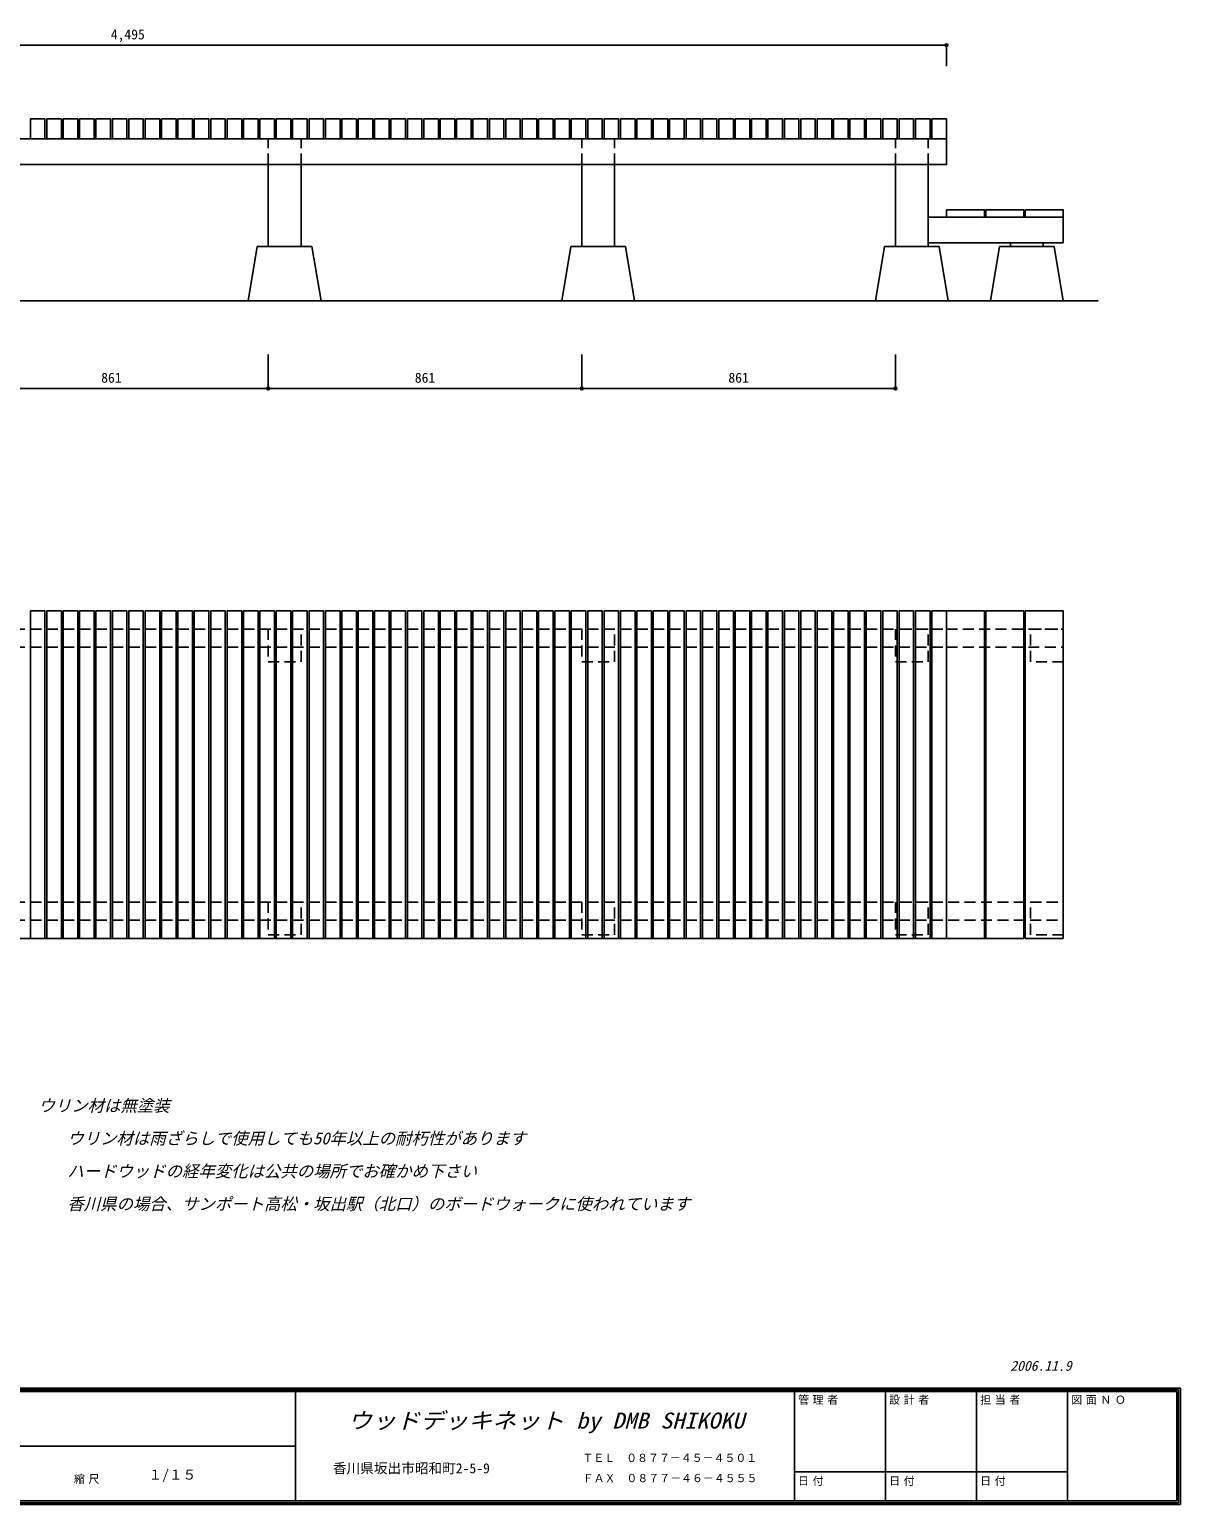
# Model space of a CAD drawing. Units: millimetres at full size, sheet at 1:15, with parts at other scales. Extents: x -2816 to 2824, y -2060 to 1992.
# Drawn here: x -337 to 2824, y -2060 to 1992 of the extents above; entities that cross this region are included whole.
import ezdxf
from ezdxf.enums import TextEntityAlignment as Align

# ---------------------------------------------------------------- set-up
doc = ezdxf.new("R2010")
doc.units = ezdxf.units.MM
doc.header["$LTSCALE"] = 15
doc.header["$PDMODE"] = 32
doc.header["$PDSIZE"] = 7.5
doc.linetypes.add('DASHED2', pattern=[3, 2, -1])
for name, color, linetype in [('0-2_束１', 4, 'Continuous'), ('0-4_根太・大引き', 4, 'Continuous'), ('0-6_床板等１', 3, 'Continuous'), ('0-7_床板等２', 2, 'Continuous'), ('0-A_境界・築造物', 7, 'Continuous'), ('0-B_補助線', 7, 'Continuous'), ('0-C_寸法（境界・築造物）', 7, 'Continuous'), ('F-A_建築見掛', 3, 'Continuous'), ('F-B_文字', 4, 'Continuous')]:
    doc.layers.add(name, color=color, linetype=linetype)
doc.styles.add('ＭＳ ゴシック', font='')
doc.styles.get('ＭＳ ゴシック').set_extended_font_data('MS Gothic')

msp = doc.modelspace()

# ---------------------------------------------------------------- linework, layer by layer
at = {"layer": '0-2_束１', "linetype": 'DASHED2'}
for p, q in [((318.87, 1621.55), (318.87, 1691.55)), ((1179.87, 1621.55), (1179.87, 1691.55)), ((2040.87, 1621.55), (2040.87, 1691.55))]:
    msp.add_line(p, q, dxfattribs=at)
at = {"layer": '0-2_束１'}
for p, q in [((318.87, 1396.55), (318.87, 1621.55)), ((408.87, 1396.55), (408.87, 1621.55)), ((1179.87, 1396.55), (1179.87, 1621.55)), ((1269.87, 1396.55), (1269.87, 1621.55)), ((2040.87, 1396.55), (2040.87, 1621.55)), ((2130.87, 1396.55), (2130.87, 1621.55)), ((288.87, 1396.55), (263.87, 1246.55)), ((288.87, 1396.55), (438.87, 1396.55)), ((463.87, 1246.55), (438.87, 1396.55)), ((1149.87, 1396.55), (1124.87, 1246.55)), ((1149.87, 1396.55), (1299.87, 1396.55)), ((1324.87, 1246.55), (1299.87, 1396.55)), ((2010.87, 1396.55), (1985.87, 1246.55)), ((2010.87, 1396.55), (2160.87, 1396.55)), ((2185.87, 1246.55), (2160.87, 1396.55)), ((2326.87, 1396.55), (2301.87, 1246.55)), ((2326.87, 1396.55), (2476.87, 1396.55)), ((2356.87, 1396.55), (2356.87, 1406.55)), ((2446.87, 1396.55), (2446.87, 1406.55)), ((2501.87, 1246.55), (2476.87, 1396.55)), ((263.87, 1246.55), (463.87, 1246.55)), ((1124.87, 1246.55), (1324.87, 1246.55)), ((1985.87, 1246.55), (2185.87, 1246.55)), ((2301.87, 1246.55), (2501.87, 1246.55))]:
    msp.add_line(p, q, dxfattribs=at)
at = {"layer": '0-2_束１', "linetype": 'DASHED2'}
for points in [[(408.87, 1621.55), (408.87, 1691.55), (318.87, 1691.55)], [(1269.87, 1621.55), (1269.87, 1691.55), (1179.87, 1691.55)], [(2130.87, 1621.55), (2130.87, 1691.55), (2040.87, 1691.55)]]:
    msp.add_lwpolyline(points, dxfattribs=at)
for points in [[(318.87, 255.21), (408.87, 255.21), (408.87, 345.21), (318.87, 345.21)], [(1179.87, 255.21), (1269.87, 255.21), (1269.87, 345.21), (1179.87, 345.21)], [(2040.87, 255.21), (2130.87, 255.21), (2130.87, 345.21), (2040.87, 345.21)], [(2501.87, 255.21), (2411.87, 255.21), (2411.87, 345.21), (2501.87, 345.21)], [(318.87, -494.79), (408.87, -494.79), (408.87, -404.79), (318.87, -404.79)], [(1179.87, -494.79), (1269.87, -494.79), (1269.87, -404.79), (1179.87, -404.79)], [(2040.87, -494.79), (2130.87, -494.79), (2130.87, -404.79), (2040.87, -404.79)], [(2501.87, -494.79), (2411.87, -494.79), (2411.87, -404.79), (2501.87, -404.79)]]:
    msp.add_lwpolyline(points, close=True, dxfattribs=at)
at = {"layer": '0-4_根太・大引き'}
for p, q in [((-2314.13, 1691.55), (2180.87, 1691.55)), ((2180.87, 1691.55), (2180.87, 1621.55)), ((-2314.13, 1621.55), (2180.87, 1621.55)), ((2501.87, 1476.55), (2130.87, 1476.55)), ((2501.87, 1406.55), (2501.87, 1476.55)), ((2298.78, 1406.55), (2130.87, 1406.55)), ((2300.6, 1406.55), (2298.78, 1406.55)), ((2306.97, 1406.55), (2300.6, 1406.55))]:
    msp.add_line(p, q, dxfattribs=at)
at = {"layer": '0-4_根太・大引き', "linetype": 'DASHED2'}
for p, q in [((2180.87, 345.21), (2501.87, 345.21)), ((-2314.13, 295.21), (2180.87, 295.21)), ((2180.87, 295.21), (2501.87, 295.21)), ((-2314.13, -404.79), (2501.87, -404.79)), ((2180.87, -404.79), (2180.87, -454.79)), ((-2314.13, -454.79), (2501.87, -454.79))]:
    msp.add_line(p, q, dxfattribs=at)
at = {"layer": '0-4_根太・大引き'}
msp.add_lwpolyline([(2501.87, 1406.55), (2309.69, 1406.55), (2306.97, 1406.55)], dxfattribs=at)
at = {"layer": '0-4_根太・大引き', "linetype": 'DASHED2'}
msp.add_lwpolyline([(-2314.13, 345.21), (2180.87, 345.21), (2180.87, 295.21)], dxfattribs=at)
at = {"layer": '0-6_床板等１'}
for points in [[(-334.13, 1691.55), (-294.13, 1691.55), (-294.13, 1746.55), (-334.13, 1746.55)], [(-289.13, 1691.55), (-249.13, 1691.55), (-249.13, 1746.55), (-289.13, 1746.55)], [(-244.13, 1691.55), (-204.13, 1691.55), (-204.13, 1746.55), (-244.13, 1746.55)], [(-199.13, 1691.55), (-159.13, 1691.55), (-159.13, 1746.55), (-199.13, 1746.55)], [(-154.13, 1691.55), (-114.13, 1691.55), (-114.13, 1746.55), (-154.13, 1746.55)], [(-109.13, 1691.55), (-69.13, 1691.55), (-69.13, 1746.55), (-109.13, 1746.55)], [(-64.13, 1691.55), (-24.13, 1691.55), (-24.13, 1746.55), (-64.13, 1746.55)], [(-19.13, 1691.55), (20.87, 1691.55), (20.87, 1746.55), (-19.13, 1746.55)], [(25.87, 1691.55), (65.87, 1691.55), (65.87, 1746.55), (25.87, 1746.55)], [(70.87, 1691.55), (110.87, 1691.55), (110.87, 1746.55), (70.87, 1746.55)], [(115.87, 1691.55), (155.87, 1691.55), (155.87, 1746.55), (115.87, 1746.55)], [(160.87, 1691.55), (200.87, 1691.55), (200.87, 1746.55), (160.87, 1746.55)], [(205.87, 1691.55), (245.87, 1691.55), (245.87, 1746.55), (205.87, 1746.55)], [(250.87, 1691.55), (290.87, 1691.55), (290.87, 1746.55), (250.87, 1746.55)], [(295.87, 1691.55), (335.87, 1691.55), (335.87, 1746.55), (295.87, 1746.55)], [(340.87, 1691.55), (380.87, 1691.55), (380.87, 1746.55), (340.87, 1746.55)], [(385.87, 1691.55), (425.87, 1691.55), (425.87, 1746.55), (385.87, 1746.55)], [(430.87, 1691.55), (470.87, 1691.55), (470.87, 1746.55), (430.87, 1746.55)], [(475.87, 1691.55), (515.87, 1691.55), (515.87, 1746.55), (475.87, 1746.55)], [(520.87, 1691.55), (560.87, 1691.55), (560.87, 1746.55), (520.87, 1746.55)], [(565.87, 1691.55), (605.87, 1691.55), (605.87, 1746.55), (565.87, 1746.55)], [(610.87, 1691.55), (650.87, 1691.55), (650.87, 1746.55), (610.87, 1746.55)], [(655.87, 1691.55), (695.87, 1691.55), (695.87, 1746.55), (655.87, 1746.55)], [(700.87, 1691.55), (740.87, 1691.55), (740.87, 1746.55), (700.87, 1746.55)], [(745.87, 1691.55), (785.87, 1691.55), (785.87, 1746.55), (745.87, 1746.55)], [(790.87, 1691.55), (830.87, 1691.55), (830.87, 1746.55), (790.87, 1746.55)], [(835.87, 1691.55), (875.87, 1691.55), (875.87, 1746.55), (835.87, 1746.55)], [(880.87, 1691.55), (920.87, 1691.55), (920.87, 1746.55), (880.87, 1746.55)], [(925.87, 1691.55), (965.87, 1691.55), (965.87, 1746.55), (925.87, 1746.55)], [(970.87, 1691.55), (1010.87, 1691.55), (1010.87, 1746.55), (970.87, 1746.55)], [(1015.87, 1691.55), (1055.87, 1691.55), (1055.87, 1746.55), (1015.87, 1746.55)], [(1060.87, 1691.55), (1100.87, 1691.55), (1100.87, 1746.55), (1060.87, 1746.55)], [(1105.87, 1691.55), (1145.87, 1691.55), (1145.87, 1746.55), (1105.87, 1746.55)], [(1150.87, 1691.55), (1190.87, 1691.55), (1190.87, 1746.55), (1150.87, 1746.55)], [(1195.87, 1691.55), (1235.87, 1691.55), (1235.87, 1746.55), (1195.87, 1746.55)], [(1240.87, 1691.55), (1280.87, 1691.55), (1280.87, 1746.55), (1240.87, 1746.55)], [(1285.87, 1691.55), (1325.87, 1691.55), (1325.87, 1746.55), (1285.87, 1746.55)], [(1330.87, 1691.55), (1370.87, 1691.55), (1370.87, 1746.55), (1330.87, 1746.55)], [(1375.87, 1691.55), (1415.87, 1691.55), (1415.87, 1746.55), (1375.87, 1746.55)], [(1420.87, 1691.55), (1460.87, 1691.55), (1460.87, 1746.55), (1420.87, 1746.55)], [(1465.87, 1691.55), (1505.87, 1691.55), (1505.87, 1746.55), (1465.87, 1746.55)], [(1510.87, 1691.55), (1550.87, 1691.55), (1550.87, 1746.55), (1510.87, 1746.55)], [(1555.87, 1691.55), (1595.87, 1691.55), (1595.87, 1746.55), (1555.87, 1746.55)], [(1600.87, 1691.55), (1640.87, 1691.55), (1640.87, 1746.55), (1600.87, 1746.55)], [(1645.87, 1691.55), (1685.87, 1691.55), (1685.87, 1746.55), (1645.87, 1746.55)], [(1690.87, 1691.55), (1730.87, 1691.55), (1730.87, 1746.55), (1690.87, 1746.55)], [(1735.87, 1691.55), (1775.87, 1691.55), (1775.87, 1746.55), (1735.87, 1746.55)], [(1780.87, 1691.55), (1820.87, 1691.55), (1820.87, 1746.55), (1780.87, 1746.55)], [(1825.87, 1691.55), (1865.87, 1691.55), (1865.87, 1746.55), (1825.87, 1746.55)], [(1870.87, 1691.55), (1910.87, 1691.55), (1910.87, 1746.55), (1870.87, 1746.55)], [(1915.87, 1691.55), (1955.87, 1691.55), (1955.87, 1746.55), (1915.87, 1746.55)], [(1960.87, 1691.55), (2000.87, 1691.55), (2000.87, 1746.55), (1960.87, 1746.55)], [(2005.87, 1691.55), (2045.87, 1691.55), (2045.87, 1746.55), (2005.87, 1746.55)], [(2050.87, 1691.55), (2090.87, 1691.55), (2090.87, 1746.55), (2050.87, 1746.55)], [(2095.87, 1691.55), (2135.87, 1691.55), (2135.87, 1746.55), (2095.87, 1746.55)], [(2140.87, 1691.55), (2180.87, 1691.55), (2180.87, 1746.55), (2140.87, 1746.55)], [(-334.13, -504.79), (-294.13, -504.79), (-294.13, 395.21), (-334.13, 395.21)], [(-289.13, -504.79), (-249.13, -504.79), (-249.13, 395.21), (-289.13, 395.21)], [(-244.13, -504.79), (-204.13, -504.79), (-204.13, 395.21), (-244.13, 395.21)], [(-199.13, -504.79), (-159.13, -504.79), (-159.13, 395.21), (-199.13, 395.21)], [(-154.13, -504.79), (-114.13, -504.79), (-114.13, 395.21), (-154.13, 395.21)], [(-109.13, -504.79), (-69.13, -504.79), (-69.13, 395.21), (-109.13, 395.21)], [(-64.13, -504.79), (-24.13, -504.79), (-24.13, 395.21), (-64.13, 395.21)], [(-19.13, -504.79), (20.87, -504.79), (20.87, 395.21), (-19.13, 395.21)], [(25.87, -504.79), (65.87, -504.79), (65.87, 395.21), (25.87, 395.21)], [(70.87, -504.79), (110.87, -504.79), (110.87, 395.21), (70.87, 395.21)], [(115.87, -504.79), (155.87, -504.79), (155.87, 395.21), (115.87, 395.21)], [(160.87, -504.79), (200.87, -504.79), (200.87, 395.21), (160.87, 395.21)], [(205.87, -504.79), (245.87, -504.79), (245.87, 395.21), (205.87, 395.21)], [(250.87, -504.79), (290.87, -504.79), (290.87, 395.21), (250.87, 395.21)], [(295.87, -504.79), (335.87, -504.79), (335.87, 395.21), (295.87, 395.21)], [(340.87, -504.79), (380.87, -504.79), (380.87, 395.21), (340.87, 395.21)], [(385.87, -504.79), (425.87, -504.79), (425.87, 395.21), (385.87, 395.21)], [(430.87, -504.79), (470.87, -504.79), (470.87, 395.21), (430.87, 395.21)], [(475.87, -504.79), (515.87, -504.79), (515.87, 395.21), (475.87, 395.21)], [(520.87, -504.79), (560.87, -504.79), (560.87, 395.21), (520.87, 395.21)], [(565.87, -504.79), (605.87, -504.79), (605.87, 395.21), (565.87, 395.21)], [(610.87, -504.79), (650.87, -504.79), (650.87, 395.21), (610.87, 395.21)], [(655.87, -504.79), (695.87, -504.79), (695.87, 395.21), (655.87, 395.21)], [(700.87, -504.79), (740.87, -504.79), (740.87, 395.21), (700.87, 395.21)], [(745.87, -504.79), (785.87, -504.79), (785.87, 395.21), (745.87, 395.21)], [(790.87, -504.79), (830.87, -504.79), (830.87, 395.21), (790.87, 395.21)], [(835.87, -504.79), (875.87, -504.79), (875.87, 395.21), (835.87, 395.21)], [(880.87, -504.79), (920.87, -504.79), (920.87, 395.21), (880.87, 395.21)], [(925.87, -504.79), (965.87, -504.79), (965.87, 395.21), (925.87, 395.21)], [(970.87, -504.79), (1010.87, -504.79), (1010.87, 395.21), (970.87, 395.21)], [(1015.87, -504.79), (1055.87, -504.79), (1055.87, 395.21), (1015.87, 395.21)], [(1060.87, -504.79), (1100.87, -504.79), (1100.87, 395.21), (1060.87, 395.21)], [(1105.87, -504.79), (1145.87, -504.79), (1145.87, 395.21), (1105.87, 395.21)], [(1150.87, -504.79), (1190.87, -504.79), (1190.87, 395.21), (1150.87, 395.21)], [(1195.87, -504.79), (1235.87, -504.79), (1235.87, 395.21), (1195.87, 395.21)], [(1240.87, -504.79), (1280.87, -504.79), (1280.87, 395.21), (1240.87, 395.21)], [(1285.87, -504.79), (1325.87, -504.79), (1325.87, 395.21), (1285.87, 395.21)], [(1330.87, -504.79), (1370.87, -504.79), (1370.87, 395.21), (1330.87, 395.21)], [(1375.87, -504.79), (1415.87, -504.79), (1415.87, 395.21), (1375.87, 395.21)], [(1420.87, -504.79), (1460.87, -504.79), (1460.87, 395.21), (1420.87, 395.21)], [(1465.87, -504.79), (1505.87, -504.79), (1505.87, 395.21), (1465.87, 395.21)], [(1510.87, -504.79), (1550.87, -504.79), (1550.87, 395.21), (1510.87, 395.21)], [(1555.87, -504.79), (1595.87, -504.79), (1595.87, 395.21), (1555.87, 395.21)], [(1600.87, -504.79), (1640.87, -504.79), (1640.87, 395.21), (1600.87, 395.21)], [(1645.87, -504.79), (1685.87, -504.79), (1685.87, 395.21), (1645.87, 395.21)], [(1690.87, -504.79), (1730.87, -504.79), (1730.87, 395.21), (1690.87, 395.21)], [(1735.87, -504.79), (1775.87, -504.79), (1775.87, 395.21), (1735.87, 395.21)], [(1780.87, -504.79), (1820.87, -504.79), (1820.87, 395.21), (1780.87, 395.21)], [(1825.87, -504.79), (1865.87, -504.79), (1865.87, 395.21), (1825.87, 395.21)], [(1870.87, -504.79), (1910.87, -504.79), (1910.87, 395.21), (1870.87, 395.21)], [(1915.87, -504.79), (1955.87, -504.79), (1955.87, 395.21), (1915.87, 395.21)], [(1960.87, -504.79), (2000.87, -504.79), (2000.87, 395.21), (1960.87, 395.21)], [(2005.87, -504.79), (2045.87, -504.79), (2045.87, 395.21), (2005.87, 395.21)], [(2050.87, -504.79), (2090.87, -504.79), (2090.87, 395.21), (2050.87, 395.21)], [(2095.87, -504.79), (2135.87, -504.79), (2135.87, 395.21), (2095.87, 395.21)], [(2140.87, -504.79), (2180.87, -504.79), (2180.87, 395.21), (2140.87, 395.21)]]:
    msp.add_lwpolyline(points, close=True, dxfattribs=at)
at = {"layer": '0-7_床板等２'}
for p, q in [((2180.87, 1496.55), (2180.87, 1476.55)), ((2180.87, 1476.55), (2285.87, 1476.55)), ((2288.87, 1496.55), (2288.87, 1476.55)), ((2288.87, 1476.55), (2393.87, 1476.55)), ((2396.87, 1496.55), (2396.87, 1476.55)), ((2396.87, 1476.55), (2501.87, 1476.55)), ((2180.87, 395.21), (2180.87, -504.79)), ((2288.87, 395.21), (2288.87, -504.79)), ((2396.87, 395.21), (2396.87, -504.79)), ((2285.87, -504.79), (2180.87, -504.79)), ((2393.87, -504.79), (2288.87, -504.79)), ((2501.87, -504.79), (2396.87, -504.79))]:
    msp.add_line(p, q, dxfattribs=at)
for points in [[(2180.87, 1496.55), (2285.87, 1496.55), (2285.87, 1476.55)], [(2288.87, 1496.55), (2393.87, 1496.55), (2393.87, 1476.55)], [(2396.87, 1496.55), (2501.87, 1496.55), (2501.87, 1476.55)], [(2285.87, -504.79), (2285.87, 395.21), (2180.87, 395.21)], [(2393.87, -504.79), (2393.87, 395.21), (2288.87, 395.21)], [(2501.87, -504.79), (2501.87, 395.21), (2396.87, 395.21)]]:
    msp.add_lwpolyline(points, dxfattribs=at)
at = {"layer": '0-A_境界・築造物'}
msp.add_line((-2472.56, 1246.55), (2597.82, 1246.55), dxfattribs=at)
at = {"layer": '0-B_補助線'}
msp.add_line((-2472.56, -504.79), (2375.64, -504.79), dxfattribs=at)
at = {"layer": '0-C_寸法（境界・築造物）', "color": 4}
for p, q in [((-2314.13, 1949.37), (2180.87, 1949.37)), ((2180.87, 1949.37), (2180.87, 1891.93)), ((318.87, 1006.2), (318.87, 1099.44)), ((1179.87, 1006.2), (1179.87, 1099.44)), ((2040.87, 1006.2), (2040.87, 1099.44)), ((-542.13, 1006.2), (318.87, 1006.2)), ((318.87, 1006.2), (1179.87, 1006.2)), ((1179.87, 1006.2), (2040.87, 1006.2))]:
    msp.add_line(p, q, dxfattribs=at)
at = {"layer": '0-C_寸法（境界・築造物）'}
for p in [(2180.87, 1949.37), (318.87, 1006.2), (1179.87, 1006.2), (2040.87, 1006.2)]:
    msp.add_point(p, dxfattribs=at)
at = {"layer": 'F-B_文字', "color": 3}
for p, q in [((-2816.47, -1739.72), (2823.53, -1739.72)), ((2823.53, -2059.72), (2823.53, -1739.72)), ((-2811.47, -1744.72), (2818.53, -1744.72)), ((-2806.47, -1749.72), (2813.53, -1749.72)), ((393.53, -2049.72), (393.53, -1749.72)), ((1763.53, -2049.72), (1763.53, -1749.72)), ((2013.53, -1749.72), (2013.53, -2049.72)), ((2263.53, -2049.72), (2263.53, -1749.72)), ((2513.53, -2049.72), (2513.53, -1749.72)), ((2813.53, -1749.72), (2813.53, -2049.72)), ((2818.53, -2054.72), (2818.53, -1744.72)), ((-2806.47, -1899.72), (393.53, -1899.72)), ((1763.53, -1969.72), (2513.53, -1969.72)), ((-2816.47, -2059.72), (2823.53, -2059.72)), ((-2811.47, -2054.72), (2818.53, -2054.72))]:
    msp.add_line(p, q, dxfattribs=at)
msp.add_lwpolyline([(-2806.47, -1749.72), (-2806.47, -2049.72), (2813.53, -2049.72)], dxfattribs=at)

# ---------------------------------------------------------------- texts
at = {"layer": '0-B_補助線', "style": 'ＭＳ ゴシック', "oblique": 15}
msp.add_text('2006.11.9', height=27.49, dxfattribs=at).set_placement((2356.25, -1700.67), align=Align.BOTTOM_LEFT)
at = {"layer": '0-C_寸法（境界・築造物）', "style": 'ＭＳ ゴシック'}
for s, p in [('4,495', (-113.51, 1956.87)), ('861', (-139.76, 1013.7)), ('861', (721.24, 1013.7)), ('861', (1582.24, 1013.7))]:
    msp.add_text(s, height=27.49, dxfattribs=at).set_placement(p, align=Align.BOTTOM_LEFT)
at = {"layer": 'F-A_建築見掛', "style": 'ＭＳ ゴシック', "oblique": 15}
for s, p in [('ウリン材は無塗装', (-312.05, -990.32)), ('ウリン材は雨ざらしで使用しても50年以上の耐朽性があります', (-232.76, -1080.32)), ('ハードウッドの経年変化は公共の場所でお確かめ下さい', (-232.76, -1170.32)), ('香川県の場合、サンポート高松・坂出駅（北口）のボードウォークに使われています', (-232.76, -1260.32))]:
    msp.add_text(s, height=32.99, dxfattribs=at).set_placement(p, align=Align.BOTTOM_LEFT)
at = {"layer": 'F-B_文字', "style": 'ＭＳ ゴシック'}
for s, p in [('管', (1773.53, -1789.72)), ('理', (1813.53, -1789.72)), ('者', (1853.53, -1789.72)), ('設', (2023.53, -1789.72)), ('計', (2063.53, -1789.72)), ('者', (2103.53, -1789.72)), ('担', (2273.53, -1789.72)), ('当', (2313.53, -1789.72)), ('者', (2353.53, -1789.72)), ('図', (2523.53, -1789.72)), ('面', (2563.53, -1789.72)), ('Ｎ', (2603.53, -1789.72)), ('Ｏ', (2643.53, -1789.72)), ('ＴＥＬ\u3000０８７７－４５－４５０１', (1181.62, -1949.46)), ('縮', (-214.6, -2007.22)), ('尺', (-174.6, -2007.22)), ('ＦＡＸ\u3000０８７７－４６－４５５５', (1182.25, -2004.98)), ('日', (1773.53, -2012.72)), ('付', (1813.53, -2012.72)), ('日', (2023.53, -2012.72)), ('付', (2063.53, -2012.72)), ('日', (2273.53, -2012.72)), ('付', (2313.53, -2012.72))]:
    msp.add_text(s, height=21.99, dxfattribs=at).set_placement(p, align=Align.BOTTOM_LEFT)
at = {"layer": 'F-B_文字', "color": 2, "style": 'ＭＳ ゴシック', "oblique": 15, "width": 1.1}
msp.add_text('ウッドデッキネット by DMB SHIKOKU', height=43.99, dxfattribs=at).set_placement((537.83, -1864.35), align=Align.BOTTOM_LEFT)
at = {"layer": 'F-B_文字', "color": 7, "style": 'ＭＳ ゴシック'}
for s, p in [('香川県坂出市昭和町2-5-9', (496.37, -1982.19)), ('１/１５', (-9.93, -1999.65))]:
    msp.add_text(s, height=27.49, dxfattribs=at).set_placement(p, align=Align.BOTTOM_LEFT)

doc.saveas('drawing.dxf')
